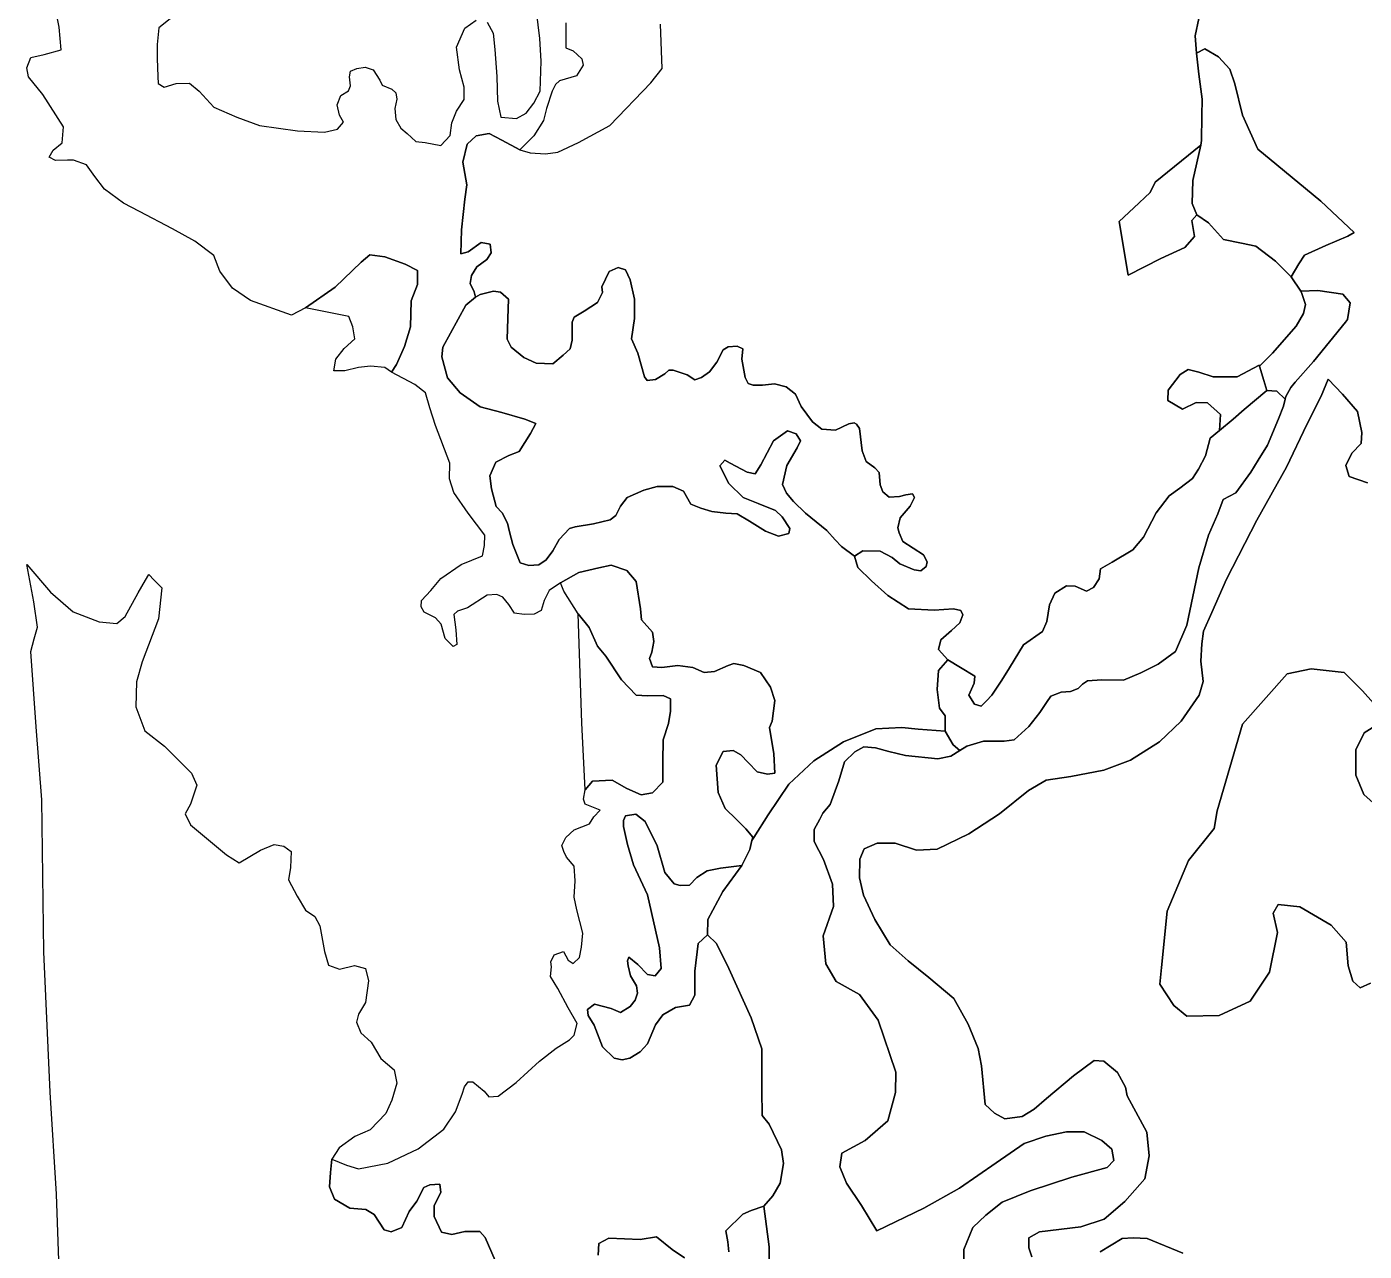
# Model space of a CAD drawing. Header units: inches. Extents: x 288635 to 1232953, y 676945 to 1655780.
# Drawn here: x 349337 to 366618, y 1068405 to 1084221 of the extents above; entities that cross this region are included whole.
import ezdxf

# ---------------------------------------------------------------- set-up
doc = ezdxf.new("R2010")
doc.units = ezdxf.units.IN
doc.header["$MEASUREMENT"] = 0

msp = doc.modelspace()

# ---------------------------------------------------------------- linework, layer by layer
at = {"color": 1}
for points in [[(356301.465, 1084274.2019), (356301.465, 1084111.6416), (356301.465, 1083949.0812), (356397.9852, 1083908.4411), (356509.7454, 1083806.8409), (356524.9854, 1083725.5608), (356438.6252, 1083588.4005), (356220.1848, 1083522.3604), (356169.3847, 1083476.6403), (356123.6646, 1083390.2801), (356052.5445, 1083166.7597), (356011.9044, 1083009.2793), (355889.9842, 1082811.159), (355707.1038, 1082633.3586), (355473.4233, 1082755.2788), (355310.863, 1082841.639), (355143.2227, 1082811.159), (355026.3824, 1082704.4787), (354970.5023, 1082470.7983), (355021.3024, 1082181.2377), (354995.9024, 1081993.2773), (354955.2623, 1081597.0365), (354945.1023, 1081287.1559), (355041.6225, 1081312.556), (355209.2628, 1081434.4762), (355326.103, 1081414.1562), (355336.263, 1081302.3959), (355280.3829, 1081216.0358), (355153.3827, 1081119.5156), (355082.2625, 1081007.7553), (355067.0225, 1080906.1551), (355117.8226, 1080799.4749), (355136.6892, 1080730.1086), (355011.6959, 1080626.3588), (354711.5766, 1080080.9131), (354701.4166, 1079958.9929), (354772.5367, 1079684.6723), (354935.097, 1079491.632), (355194.1776, 1079313.8316), (355473.5781, 1079237.6315), (355772.2404, 1079151.0596), (355916.0682, 1079095.1795), (355844.948, 1078968.1792), (355697.6277, 1078734.4988), (355565.5475, 1078683.6987), (355397.9071, 1078597.3385), (355321.707, 1078419.5381), (355342.027, 1078251.8978), (355402.9871, 1078023.2974), (355479.1873, 1077942.0172), (355550.3074, 1077809.9369), (355575.7075, 1077698.1767), (355616.3476, 1077535.6164), (355712.8678, 1077296.8559), (355824.628, 1077261.2958), (355951.6282, 1077271.4559), (356048.1484, 1077337.496), (356134.5086, 1077454.3362), (356215.7888, 1077596.5765), (356347.869, 1077738.8168), (356424.0692, 1077764.2168), (356657.7496, 1077799.7769), (356876.1901, 1077850.577), (356947.3102, 1077906.4571), (357008.2703, 1078028.3774), (357094.6305, 1078140.1376), (357307.9909, 1078236.6578), (357480.7113, 1078282.3779), (357683.9117, 1078282.3779), (357821.072, 1078221.4178), (357917.5922, 1078053.7774), (358044.5924, 1078002.9773), (358186.8327, 1077962.3372), (358369.7131, 1077936.9372), (358517.0334, 1077931.8572), (358674.5137, 1077835.337), (358882.7941, 1077708.3367), (359050.4344, 1077642.2966), (359182.5147, 1077677.8567), (359197.7547, 1077738.8168), (359096.1545, 1077891.2171), (359009.7944, 1077972.4973), (358786.2739, 1078063.9374), (358593.2335, 1078140.1376), (358410.3532, 1078323.018), (358293.5129, 1078551.6184), (358354.473, 1078622.7386), (358426.4504, 1078583.6542), (358644.8909, 1078466.814), (358746.4911, 1078446.494), (358822.6912, 1078563.3342), (358985.2516, 1078873.2148), (359168.1319, 1079000.2151), (359279.8921, 1078964.655), (359335.7723, 1078873.2148), (359290.0522, 1078781.7746), (359157.9719, 1078553.1742), (359102.0918, 1078309.3337), (359152.8919, 1078197.5735), (359244.3321, 1078090.8932), (359396.7324, 1077938.4929), (359676.1329, 1077714.9725), (359783.7548, 1077595.7158), (359864.0933, 1077506.6921), (360033.0036, 1077383.5018), (360072.9915, 1077237.5306), (360250.7919, 1077066.0802), (360463.5173, 1076875.5798), (360730.2178, 1076704.1295), (361060.4185, 1076685.0795), (361311.244, 1076704.1295), (361406.4942, 1076681.9044), (361431.8942, 1076624.7543), (361393.7942, 1076523.1541), (361285.8439, 1076424.7289), (361146.1437, 1076304.0787), (361115.9386, 1076177.3902), (361235.9485, 1076043.7299), (361119.1082, 1075906.5697), (361098.7882, 1075662.7292), (361129.2683, 1075418.8887), (361205.4684, 1075322.3685), (361205.4684, 1075124.2481), (360852.5614, 1075149.4347), (360645.1277, 1075170.6014), (360306.4603, 1075153.6681), (359891.5928, 1074984.3344), (359506.3587, 1074738.8006), (359184.6247, 1074438.2333), (358917.9242, 1074040.2992), (358731.2919, 1073750.1313), (358705.45, 1073709.9535), (358716.2414, 1073754.9176), (358627.3412, 1073862.8678), (358506.691, 1073983.5181), (358360.6407, 1074123.2183), (358271.7405, 1074332.7688), (358246.3404, 1074682.0195), (358335.2406, 1074859.8198), (358462.2409, 1074872.5198), (358563.8411, 1074815.3697), (358659.0913, 1074720.1195), (358773.3915, 1074599.4693), (358906.7418, 1074567.7192), (359001.992, 1074580.4192), (358989.2919, 1074828.0697), (358932.1418, 1075170.9704), (358970.2419, 1075253.5206), (359001.992, 1075520.2211), (358944.8418, 1075691.6715), (358817.8416, 1075882.1719), (358601.9412, 1075971.072), (358474.9409, 1075996.4721), (358398.7407, 1075971.072), (358220.9404, 1075894.8719), (358087.5901, 1075882.1719), (357941.5398, 1075945.672), (357751.0394, 1075971.072), (357541.489, 1075945.672), (357420.8388, 1075952.022), (357382.7387, 1076059.9722), (357414.4888, 1076142.5224), (357439.8888, 1076282.2227), (357420.8388, 1076402.8729), (357281.1385, 1076561.6232), (357268.4385, 1076701.3235), (357211.2884, 1077056.9242), (357090.6381, 1077196.6245), (356887.4377, 1077266.4746), (356728.6874, 1077234.7246), (356468.3369, 1077171.2244), (356233.3864, 1077037.8742), (356088.1045, 1076938.6672), (356022.0644, 1076811.667), (355981.4243, 1076679.5867), (355895.0642, 1076633.8666), (355762.9839, 1076628.7866), (355641.0637, 1076649.1066), (355564.8635, 1076760.8669), (355488.6633, 1076852.307), (355412.4632, 1076887.8671), (355285.4629, 1076877.7071), (355031.4624, 1076715.1468), (354904.4622, 1076674.5067), (354853.6621, 1076628.7866), (354879.0621, 1076430.6662), (354894.3022, 1076242.7058), (354848.5821, 1076217.3058), (354741.9019, 1076318.906), (354691.1018, 1076506.8663), (354619.9816, 1076588.1465), (354472.6613, 1076659.2666), (354432.0212, 1076730.3868), (354437.1012, 1076811.667), (354559.0215, 1076938.6672), (354686.0217, 1077096.1475), (354950.1823, 1077273.9479), (355224.5028, 1077385.7081), (355249.9029, 1077522.8684), (355254.9829, 1077654.9486), (355041.6225, 1077939.4292), (354853.6621, 1078203.5897), (354797.782, 1078381.3901), (354802.862, 1078584.5905), (354619.9816, 1079072.2715), (354543.7815, 1079300.8719), (354487.9013, 1079493.9123), (354350.7411, 1079600.5925), (354048.8046, 1079759.1792), (354116.5381, 1079860.7794), (354218.1383, 1080089.3798), (354294.3384, 1080343.3803), (354302.8051, 1080682.0477), (354387.4719, 1080893.7148), (354387.4719, 1081071.5151), (354226.605, 1081156.182), (353964.1378, 1081249.3155), (353769.404, 1081274.7155), (353659.3372, 1081181.582), (353320.6698, 1080859.848), (352939.669, 1080588.9142), (352756.2317, 1080494.2439), (352227.064, 1080684.7443), (351994.2302, 1080843.4946), (351830.1882, 1081065.7451), (351756.1047, 1081266.8288), (351507.3959, 1081452.0375), (351221.6453, 1081610.7878), (350793.0195, 1081833.0383), (350586.644, 1081944.1635), (350343.2269, 1082124.0805), (350216.2266, 1082288.1225), (350110.3931, 1082436.2895), (349941.0594, 1082499.7896), (349861.6843, 1082499.7896), (349708.2256, 1082494.4979), (349628.8505, 1082536.8313), (349676.4756, 1082626.7899), (349792.8925, 1082722.0401), (349814.0592, 1082928.4155), (349544.1836, 1083346.458), (349358.9749, 1083574.0001), (349337.8082, 1083690.417), (349390.725, 1083822.7089), (349560.0587, 1083865.0423), (349782.3091, 1083923.2508), (349755.8507, 1084214.293), (349671.1839, 1084653.5022)], [(355285.4629, 1084279.2819), (355361.6631, 1084137.0416), (355387.0631, 1083928.7612), (355412.4632, 1083578.2405), (355417.5432, 1083258.1998), (355463.2633, 1083054.9994), (355666.4637, 1083034.6794), (355788.3839, 1083105.7995), (355889.9842, 1083232.7998), (355971.2643, 1083390.2801), (355981.4243, 1083776.3609), (355966.1843, 1084071.0015), (355905.2242, 1084563.7625)], [(351232.2287, 1084357.1683), (351041.7283, 1084209.0014), (351020.5616, 1083992.0426), (351020.5616, 1083812.1256), (351031.1449, 1083579.2918), (351036.4366, 1083489.3333), (351110.5201, 1083441.7082), (351269.2704, 1083489.3333), (351438.6041, 1083494.6249), (351565.6043, 1083388.7914), (351756.1047, 1083182.416), (352052.4386, 1083055.4157), (352343.4809, 1082944.2905), (352835.6069, 1082875.4987), (353182.1735, 1082858.593), (353351.4043, 1082897.2298), (353430.7795, 1082989.305), (353379.9794, 1083081.3802), (353348.2293, 1083211.5555), (353395.8544, 1083332.2057), (353494.2796, 1083395.7058), (353519.6796, 1083459.206), (353506.9796, 1083576.6812), (353519.6796, 1083649.7064), (353602.2298, 1083681.4564), (353710.18, 1083697.3314), (353811.7802, 1083665.5814), (353900.6804, 1083532.2311), (353929.2555, 1083465.556), (354056.2557, 1083414.7559), (354107.0558, 1083367.1308), (354119.7558, 1083284.5806), (354091.1808, 1083163.9304), (354107.0558, 1083024.2301), (354170.5559, 1082909.9299), (354253.1061, 1082843.2547), (354363.7885, 1082737.5069), (354482.8213, 1082724.7988), (354686.0217, 1082689.2387), (354807.942, 1082816.239), (354828.262, 1082978.7993), (354889.2221, 1083131.1996), (354990.8224, 1083283.5999), (354990.8224, 1083441.0802), (354929.8622, 1083664.6007), (354889.2221, 1083959.2412), (354995.9024, 1084203.0817), (355143.2227, 1084304.6819)], [(364482.1213, 1084330.003), (364435.5545, 1084105.6358), (364450.9709, 1083881.5333), (364480.6043, 1083610.5994), (364522.9377, 1083284.6321), (364519.5492, 1083071.1519), (364514.4711, 1082751.231), (364506.9675, 1082691.0118), (363917.6863, 1082213.4908), (363852.8159, 1082080.8896), (363639.7111, 1081882.1285), (363450.3253, 1081705.4898), (363567.1656, 1081014.6084), (363988.8064, 1081227.9688), (364298.687, 1081370.2091), (364425.6873, 1081512.4494), (364390.1272, 1081720.7298), (364456.1674, 1081791.85), (364607.6046, 1081688.6623), (364798.105, 1081472.7618), (365030.9387, 1081426.1951), (365217.2058, 1081388.095), (365471.2063, 1081193.3613), (365674.4067, 1080990.1609), (365800.4121, 1080806.6455), (365813.1121, 1080774.8954), (365857.5622, 1080632.0201), (365835.3372, 1080517.7199), (365736.912, 1080352.6196), (365432.1114, 1080006.5439), (365262.6968, 1079838.6507), (365258.809, 1079851.2861), (364974.3284, 1079698.8858), (364664.4478, 1079698.8858), (364481.5674, 1079759.8459), (364344.4071, 1079795.406), (364237.7269, 1079729.3658), (364085.3266, 1079526.1654), (364080.2466, 1079394.0852), (364269.7792, 1079283.5738), (364446.0073, 1079368.6851), (364593.3276, 1079363.6051), (364760.968, 1079211.2048), (364746.7756, 1079005.4499), (364628.3693, 1078905.5628), (364568.4351, 1078680.2552), (364476.995, 1078507.5349), (364400.7948, 1078385.6146), (364235.8793, 1078263.5824), (364096.8294, 1078160.69), (363928.3539, 1077943.6537), (363765.7935, 1077628.6931), (363628.6333, 1077466.1328), (363361.3379, 1077307.2311), (363210.7994, 1077217.739), (363191.7524, 1077090.212), (363120.6322, 1076978.4518), (363028.979, 1076932.9957), (362881.8718, 1076993.6918), (362770.1115, 1076998.7719), (362618.3537, 1076904.3001), (362551.6711, 1076754.9314), (362516.111, 1076541.5709), (362460.2309, 1076409.4907), (362216.3904, 1076236.7703), (362033.5101, 1075942.1297), (361936.9899, 1075779.5694), (361804.9096, 1075586.529), (361738.8695, 1075515.4089), (361667.7493, 1075444.2887), (361581.3892, 1075469.6888), (361509.0558, 1075589.8899), (361576.3092, 1075744.0093), (361586.4692, 1075835.4495), (361401.6324, 1075945.2801), (361235.9485, 1076043.7299), (361115.9386, 1076177.3902), (361146.1437, 1076304.0787), (361285.8439, 1076424.7289), (361393.7942, 1076523.1541), (361431.8942, 1076624.7543), (361406.4942, 1076681.9044), (361311.244, 1076704.1295), (361060.4185, 1076685.0795), (360730.2178, 1076704.1295), (360463.5173, 1076875.5798), (360250.7919, 1077066.0802), (360072.9915, 1077237.5306), (360033.0036, 1077383.5018), (360140.9539, 1077453.352), (360363.2043, 1077447.002), (360519.6405, 1077366.5491), (360616.5698, 1077284.4416), (360803.8952, 1077208.2415), (360889.6204, 1077195.5415), (360956.2955, 1077249.5166), (360968.9955, 1077309.8417), (360924.5454, 1077398.7419), (360656.5749, 1077572.7322), (360610.8548, 1077684.4924), (360590.5348, 1077750.5326), (360621.0148, 1077877.5328), (360749.9201, 1078027.3931), (360807.0702, 1078141.6933), (360781.6701, 1078189.3184), (360695.945, 1078176.6184), (360613.3948, 1078154.3934), (360480.0445, 1078144.8684), (360397.4944, 1078214.7185), (360362.5693, 1078306.7937), (360349.8693, 1078465.544), (360292.7192, 1078525.8691), (360181.5939, 1078605.2443), (360130.7938, 1078741.7695), (360095.8688, 1079030.6951), (360057.7687, 1079087.8452), (360026.0186, 1079103.7203), (359959.3435, 1079091.0202), (359787.8932, 1079011.6451), (359610.0928, 1079024.3451), (359488.1726, 1079117.0553), (359340.8523, 1079315.1757), (359269.7321, 1079477.736), (359150.1296, 1079570.7955), (358997.7293, 1079608.8955), (358845.329, 1079593.0205), (358721.5038, 1079593.0205), (358658.0036, 1079615.2455), (358619.9036, 1079691.4457), (358576.203, 1079928.9258), (358588.1535, 1080060.3814), (358517.0334, 1080095.9415), (358400.1931, 1080085.7815), (358334.153, 1080050.2214), (358252.8728, 1079887.6611), (358156.3526, 1079765.7408), (358054.7524, 1079689.5407), (357968.3923, 1079659.0606), (357871.8721, 1079725.1008), (357688.9917, 1079786.0609), (357633.1116, 1079786.0609), (357582.3115, 1079740.3408), (357460.3913, 1079664.1406), (357353.711, 1079653.9806), (357318.151, 1079699.7007), (357231.7908, 1080004.5013), (357150.5106, 1080192.4617), (357190.6215, 1080451.7539), (357190.6215, 1080700.6744), (357134.7414, 1080954.6749), (357073.7813, 1081081.6751), (356977.2611, 1081112.1552), (356860.4209, 1081061.3551), (356768.9807, 1080863.2347), (356774.0607, 1080787.0346), (356713.1006, 1080660.0343), (356540.3802, 1080548.2741), (356408.3, 1080472.0739), (356382.8999, 1080406.0338), (356382.8999, 1080172.3533), (356357.4999, 1080060.5931), (356266.0597, 1079979.3129), (356133.9794, 1079867.5527), (355920.619, 1079877.7127), (355758.0587, 1079948.8329), (355595.4984, 1080080.9131), (355544.6983, 1080187.5934), (355554.8583, 1080451.7539), (355559.9383, 1080700.6744), (355458.3381, 1080792.1146), (355366.8979, 1080807.3546), (355194.1776, 1080761.6345), (355136.6892, 1080730.1086), (355117.8226, 1080799.4749), (355067.0225, 1080906.1551), (355082.2625, 1081007.7553), (355153.3827, 1081119.5156), (355280.3829, 1081216.0358), (355336.263, 1081302.3959), (355326.103, 1081414.1562), (355209.2628, 1081434.4762), (355041.6225, 1081312.556), (354945.1023, 1081287.1559), (354955.2623, 1081597.0365), (354995.9024, 1081993.2773), (355021.3024, 1082181.2377), (354970.5023, 1082470.7983), (355026.3824, 1082704.4787), (355143.2227, 1082811.159), (355310.863, 1082841.639), (355473.4233, 1082755.2788), (355707.1038, 1082633.3586), (355841.1651, 1082593.2745), (356039.603, 1082580.0453), (356200.9991, 1082601.212), (356465.583, 1082725.5664), (356870.5727, 1082945.7002), (357399.7404, 1083496.0346), (357547.9074, 1083682.3017), (357526.7407, 1084253.8028)], [(361442.7598, 1068210.3701), (361442.7598, 1068427.3289), (361562.9867, 1068713.6968), (361730.6271, 1068871.1772), (361938.9075, 1069038.8175), (362299.5882, 1069186.1378), (362838.0693, 1069363.9381), (363295.2702, 1069485.8584), (363381.6304, 1069577.2986), (363356.2303, 1069724.6189), (363229.2301, 1069836.3791), (363000.6296, 1069948.1393), (362772.0291, 1069948.1393), (362502.7886, 1069892.2592), (362223.388, 1069795.739), (361862.7073, 1069546.8185), (361390.2664, 1069221.6979), (360927.9854, 1068962.6173), (360321.6327, 1068669.6633), (360120.2638, 1068998.1774), (359927.2234, 1069282.658), (359840.8633, 1069496.0184), (359866.2633, 1069673.8188), (360171.0639, 1069836.3791), (360460.6245, 1070090.3796), (360562.2247, 1070456.1403), (360567.3047, 1070720.3009), (360338.7043, 1071390.8622), (360094.8638, 1071721.0629), (359795.1432, 1071888.7032), (359663.0629, 1072117.3036), (359627.5028, 1072477.9844), (359759.5831, 1072858.9851), (359749.4231, 1073148.5457), (359632.5829, 1073463.5063), (359510.5921, 1073697.3985), (359510.5921, 1073854.0321), (359582.5589, 1073985.2657), (359624.8923, 1074065.6992), (359718.0258, 1074175.7661), (359828.0927, 1074480.5667), (359904.2928, 1074726.1005), (360035.5264, 1074857.3341), (360154.06, 1074920.8343), (360302.227, 1074908.1342), (360475.794, 1074861.5675), (360691.6944, 1074806.534), (361106.5619, 1074764.2006), (361275.8956, 1074798.0673), (361393.4288, 1074875.3276), (361484.869, 1074931.2077), (361698.2294, 1074992.1678), (361967.4699, 1074992.1678), (362094.4702, 1075012.4879), (362282.4306, 1075185.2082), (362424.6709, 1075363.0086), (362511.031, 1075495.0888), (362566.9111, 1075576.369), (362704.0714, 1075627.1691), (362820.9116, 1075637.3291), (362922.5119, 1075672.8892), (362978.392, 1075728.7693), (363044.4321, 1075774.4894), (363227.3125, 1075784.6494), (363506.713, 1075779.5694), (363730.2335, 1075876.0896), (363953.7539, 1075987.8498), (364177.2744, 1076150.4102), (364324.5947, 1076490.7708), (364482.075, 1077232.4523), (364603.9952, 1077654.0932), (364725.9155, 1077928.4137), (364797.0356, 1078116.3741), (364959.5959, 1078202.7343), (365152.6363, 1078466.8948), (365249.1565, 1078624.3751), (365365.9967, 1078817.4155), (365508.237, 1079157.7762), (365574.2772, 1079320.3365), (365594.5972, 1079411.7767), (365606.7367, 1079447.7428), (365670.2369, 1079562.043), (365724.212, 1079628.7181), (365963.6428, 1079895.694), (366376.0062, 1080406.7628), (366400.4883, 1080438.3448), (366435.4134, 1080657.4202), (366340.1632, 1080768.5454), (366019.4876, 1080816.1705), (365800.4121, 1080806.6455), (365674.4067, 1080990.1609), (365771.7736, 1081159.4945), (365847.9737, 1081269.5614), (366123.1409, 1081396.5617), (366406.7748, 1081515.0952), (366487.2083, 1081565.8953), (366055.4075, 1081968.0628), (365488.1397, 1082437.9638), (365242.6058, 1082641.1642), (365043.6388, 1083081.4317), (364946.2719, 1083483.5992), (364882.7718, 1083674.0996), (364734.6048, 1083834.9666), (364556.8045, 1083936.5668), (364450.9709, 1083881.5333), (364435.5545, 1084105.6358), (364482.1213, 1084330.003)], [(362321.8177, 1068331.0766), (362286.2576, 1068447.9169), (362286.2576, 1068579.9971), (362423.4179, 1068656.1973), (362956.819, 1068722.2374), (363256.5396, 1068818.7576), (363525.7801, 1069047.3581), (363784.8606, 1069341.9987), (363840.7407, 1069636.6392), (363810.2607, 1069941.4399), (363556.2602, 1070413.8808), (363533.9081, 1070522.9317), (363428.0746, 1070713.4321), (363254.5076, 1070861.599), (363127.5073, 1070870.0657), (362860.8068, 1070671.0986), (362513.6727, 1070378.9981), (362352.8058, 1070239.2978), (362196.1721, 1070146.1643), (361976.0383, 1070116.5309), (361840.5714, 1070188.4977), (361722.0378, 1070302.7979), (361671.2377, 1070798.0989), (361628.9043, 1071022.466), (361501.9041, 1071339.9667), (361315.637, 1071670.1673), (360993.903, 1071941.1012), (360727.2025, 1072157.0016), (360494.3687, 1072364.4354), (360295.4016, 1072690.4027), (360147.2347, 1073003.67), (360096.4346, 1073228.0371), (360100.6679, 1073469.3376), (360155.7014, 1073604.8045), (360325.035, 1073676.7713), (360557.8688, 1073676.7713), (360833.0361, 1073587.8711), (361099.7366, 1073600.5712), (361510.3707, 1073795.3049), (361904.0715, 1074053.5387), (362280.8389, 1074358.3394), (362509.4394, 1074489.5729), (362826.94, 1074536.1397), (363254.5076, 1074620.8065), (363597.4082, 1074747.8068), (363971.6357, 1074984.0273), (364251.0362, 1075253.2678), (364484.7167, 1075588.5485), (364535.5168, 1075766.3488), (364505.0367, 1076025.4294), (364520.2768, 1076248.9498), (364540.5968, 1076416.5901), (364647.277, 1076655.3506), (364840.3174, 1077087.1515), (365231.4782, 1077849.153), (365612.4789, 1078534.9544), (365876.6395, 1079083.5955), (366059.5198, 1079449.3562), (366150.96, 1079667.7966), (366338.9204, 1079474.7563), (366531.9608, 1079251.2358), (366587.8409, 1078981.9953), (366577.6809, 1078839.755), (366455.7606, 1078712.7547), (366379.5605, 1078555.2744), (366425.2806, 1078413.0341), (366658.961, 1078331.754)], [(366658.961, 1078331.754), (366425.2806, 1078413.0341), (366379.5605, 1078555.2744), (366455.7606, 1078712.7547), (366577.6809, 1078839.755), (366587.8409, 1078981.9953), (366531.9608, 1079251.2358), (366338.9204, 1079474.7563), (366150.96, 1079667.7966), (366059.5198, 1079449.3562), (365876.6395, 1079083.5955), (365612.4789, 1078534.9544), (365231.4782, 1077849.153), (364840.3174, 1077087.1515), (364647.277, 1076655.3506), (364540.5968, 1076416.5901), (364520.2768, 1076248.9498), (364505.0367, 1076025.4294), (364535.5168, 1075766.3488), (364484.7167, 1075588.5485), (364251.0362, 1075253.2678), (363971.6357, 1074984.0273), (363597.4082, 1074747.8068), (363254.5076, 1074620.8065), (362826.94, 1074536.1397), (362509.4394, 1074489.5729), (362280.8389, 1074358.3394), (361904.0715, 1074053.5387), (361510.3707, 1073795.3049), (361099.7366, 1073600.5712), (360833.0361, 1073587.8711), (360557.8688, 1073676.7713), (360325.035, 1073676.7713), (360155.7014, 1073604.8045), (360100.6679, 1073469.3376), (360096.4346, 1073228.0371), (360147.2347, 1073003.67), (360295.4016, 1072690.4027), (360494.3687, 1072364.4354), (360727.2025, 1072157.0016), (360993.903, 1071941.1012), (361315.637, 1071670.1673), (361501.9041, 1071339.9667), (361628.9043, 1071022.466), (361671.2377, 1070798.0989), (361722.0378, 1070302.7979), (361840.5714, 1070188.4977), (361976.0383, 1070116.5309), (362196.1721, 1070146.1643), (362352.8058, 1070239.2978), (362513.6727, 1070378.9981), (362860.8068, 1070671.0986), (363127.5073, 1070870.0657), (363254.5076, 1070861.599), (363428.0746, 1070713.4321), (363533.9081, 1070522.9317), (363556.2602, 1070413.8808), (363810.2607, 1069941.4399), (363840.7407, 1069636.6392), (363784.8606, 1069341.9987), (363525.7801, 1069047.3581), (363256.5396, 1068818.7576), (362956.819, 1068722.2374), (362423.4179, 1068656.1973), (362286.2576, 1068579.9971), (362286.2576, 1068447.9169), (362321.8177, 1068331.0766)], [(349755.1487, 1068167.0348), (349723.3986, 1069140.7034), (349638.7318, 1070458.3311), (349559.3566, 1072273.3764), (349532.8982, 1074236.5886), (349458.8148, 1075178.5072), (349390.023, 1076152.1758), (349432.3564, 1076316.2178), (349474.6898, 1076464.3848), (349427.0647, 1076792.4687), (349337.1062, 1077274.0114), (349644.0235, 1076919.469), (349938.4444, 1076665.9753), (350273.7331, 1076533.1766), (350273.7331, 1076533.1766), (350501.2752, 1076512.0099), (350607.1087, 1076601.9684), (350776.4424, 1076908.8856), (350871.6926, 1077072.9276), (350914.026, 1077147.0111), (350984.2441, 1077074.878), (351081.4026, 1076975.0699), (351041.0263, 1076575.51), (350829.3592, 1076019.8839), (350755.2757, 1075760.5917), (350744.6923, 1075437.7994), (350861.1092, 1075125.5904), (351114.9551, 1074930.7097), (351464.3604, 1074580.5477), (351533.1522, 1074427.089), (351453.7771, 1074178.3802), (351384.9853, 1074056.6716), (351453.7771, 1073913.7963), (351919.4447, 1073527.5039), (352080.4953, 1073422.0964), (352358.6539, 1073585.7123), (352533.2792, 1073659.7958), (352660.2795, 1073638.6291), (352754.2382, 1073568.0984), (352744.9463, 1073363.4619), (352720.9721, 1073203.0524), (352829.7896, 1072989.8695), (352937.7398, 1072812.0691), (353058.39, 1072729.519), (353121.8901, 1072608.8687), (353185.3903, 1072278.6681), (353236.1904, 1072100.8677), (353375.8907, 1072050.0676), (353572.741, 1072094.5177), (353712.4413, 1072056.4176), (353750.5414, 1071897.6673), (353712.4413, 1071618.2667), (353623.5411, 1071465.8664), (353598.1411, 1071364.2662), (353651.4812, 1071224.5659), (353788.6415, 1071107.7257), (353910.5617, 1070894.3653), (354083.2821, 1070747.045), (354118.8421, 1070574.3246), (354052.802, 1070355.8842), (353976.6019, 1070183.1639), (353773.4014, 1069974.8834), (353575.281, 1069888.5233), (353372.0806, 1069741.203), (353280.2072, 1069595.4476), (353261.1571, 1069423.9973), (353248.4571, 1069236.6719), (353313.6153, 1069076.1048), (353510.4657, 1068961.8045), (353720.0161, 1068942.7545), (353827.9663, 1068879.2544), (353954.9666, 1068682.404), (354043.8668, 1068657.0039), (354183.567, 1068714.154), (354278.8172, 1068917.3545), (354377.8774, 1069051.9747), (354469.3176, 1069229.7751), (354545.5178, 1069265.3351), (354672.518, 1069270.4152), (354687.758, 1069163.7349), (354601.3979, 1068996.0946), (354601.3979, 1068853.8543), (354697.9181, 1068650.6539), (354829.9983, 1068620.1739), (354997.6387, 1068660.8139), (355190.6791, 1068660.8139), (355261.7992, 1068584.6138), (355388.7994, 1068284.8932)], [(355388.7994, 1068284.8932), (355261.7992, 1068584.6138), (355190.6791, 1068660.8139), (354997.6387, 1068660.8139), (354829.9983, 1068620.1739), (354697.9181, 1068650.6539), (354601.3979, 1068853.8543), (354601.3979, 1068996.0946), (354687.758, 1069163.7349), (354672.518, 1069270.4152), (354545.5178, 1069265.3351), (354469.3176, 1069229.7751), (354377.8774, 1069051.9747), (354278.8172, 1068917.3545), (354183.567, 1068714.154), (354043.8668, 1068657.0039), (353954.9666, 1068682.404), (353827.9663, 1068879.2544), (353720.0161, 1068942.7545), (353510.4657, 1068961.8045), (353313.6153, 1069076.1048), (353248.4571, 1069236.6719), (353261.1571, 1069423.9973), (353280.2072, 1069595.4476), (353467.5325, 1069516.0725), (353623.1079, 1069468.4474), (354004.1086, 1069544.6475), (354394.6344, 1069728.7979), (354724.8351, 1069982.7984), (354877.2354, 1070208.2238), (354962.9605, 1070433.6493), (354991.5356, 1070528.8995), (355039.1607, 1070592.3996), (355102.6608, 1070592.3996), (355245.5361, 1070471.7494), (355305.8612, 1070398.7242), (355426.5115, 1070408.2492), (355661.4619, 1070586.0496), (355963.0875, 1070859.1001), (356175.813, 1071027.3755), (356351.4967, 1071137.4424), (356409.7051, 1071195.6508), (356446.7468, 1071349.1095), (356330.3299, 1071550.1932), (356198.038, 1071798.902), (356102.7878, 1071952.3607), (356118.6629, 1072079.3609), (356108.0795, 1072142.861), (356150.4129, 1072232.8196), (356272.1215, 1072275.153), (356330.3299, 1072164.0277), (356399.1217, 1072121.6943), (356478.4969, 1072201.0695), (356504.9553, 1072333.3614), (356520.8303, 1072513.2784), (356442.9368, 1072815.1157), (356411.1868, 1072980.216), (356423.8868, 1073189.7665), (356411.1868, 1073380.2668), (356309.5866, 1073494.5671), (356277.8365, 1073570.7672), (356252.4365, 1073646.9674), (356303.2366, 1073748.5676), (356411.1868, 1073850.1678), (356608.0372, 1073926.3679), (356665.1873, 1074015.2681), (356747.7374, 1074104.1683), (356550.887, 1074180.3684), (356531.837, 1074243.8686), (356550.887, 1074364.5188), (356646.1372, 1074478.819), (356900.1377, 1074491.5191), (357090.6381, 1074383.5689), (357274.7885, 1074301.0187), (357420.8388, 1074326.4187), (357554.1891, 1074466.119), (357554.1891, 1074732.8196), (357560.5391, 1075012.2201), (357630.3892, 1075221.7705), (357655.7893, 1075380.5208), (357655.7893, 1075539.2712), (357560.5391, 1075583.7213), (357357.3387, 1075577.3712), (357211.2884, 1075590.0713), (357020.788, 1075786.9217), (356817.5876, 1076091.7223), (356709.6374, 1076218.7225), (356601.6872, 1076460.023), (356461.9869, 1076637.8234), (356277.8365, 1076929.9239), (356233.3864, 1077037.8742), (356468.3369, 1077171.2244), (356728.6874, 1077234.7246), (356887.4377, 1077266.4746), (357090.6381, 1077196.6245), (357211.2884, 1077056.9242), (357268.4385, 1076701.3235), (357281.1385, 1076561.6232), (357420.8388, 1076402.8729), (357439.8888, 1076282.2227), (357414.4888, 1076142.5224), (357382.7387, 1076059.9722), (357420.8388, 1075952.022), (357420.8388, 1075952.022), (357541.489, 1075945.672), (357751.0394, 1075971.072), (357941.5398, 1075945.672), (358087.5901, 1075882.1719), (358220.9404, 1075894.8719), (358398.7407, 1075971.072), (358474.9409, 1075996.4721), (358601.9412, 1075971.072), (358817.8416, 1075882.1719), (358944.8418, 1075691.6715), (359001.992, 1075520.2211), (358970.2419, 1075253.5206), (358932.1418, 1075170.9704), (358989.2919, 1074828.0697), (359001.992, 1074580.4192), (358906.7418, 1074567.7192), (358773.3915, 1074599.4693), (358659.0913, 1074720.1195), (358563.8411, 1074815.3697), (358462.2409, 1074872.5198), (358335.2406, 1074859.8198), (358246.3404, 1074682.0195), (358271.7405, 1074332.7688), (358360.6407, 1074123.2183), (358506.691, 1073983.5181), (358627.3412, 1073862.8678), (358716.2414, 1073754.9176), (358705.45, 1073709.9535), (358678.1413, 1073596.1673), (358576.5411, 1073386.6169), (358300.8712, 1073353.6497), (358128.1508, 1073318.0896), (357996.0706, 1073231.7295), (357899.5504, 1073135.2093), (357777.6301, 1073130.1293), (357701.43, 1073150.4493), (357579.5097, 1073297.7696), (357482.9895, 1073643.2103), (357325.5092, 1073958.1709), (357208.669, 1074049.6111), (357071.5087, 1074029.2911), (357046.1087, 1073968.3309), (357046.1087, 1073892.1308), (357096.9088, 1073658.4503), (357178.1889, 1073394.2898), (357355.9893, 1073008.209), (357513.4696, 1072322.4076), (357533.7896, 1072058.2471), (357457.5895, 1071961.7269), (357355.9893, 1071982.047), (357234.069, 1072109.0472), (357117.2288, 1072205.5674), (357096.9088, 1072154.7673), (357107.0688, 1072093.8072), (357137.5488, 1071961.7269), (357213.749, 1071834.7267), (357228.989, 1071738.2065), (357198.509, 1071646.7663), (357132.4688, 1071565.4861), (357010.5486, 1071489.286), (356888.6283, 1071540.0861), (356672.7279, 1071597.2362), (356583.8277, 1071527.3861), (356590.1778, 1071451.1859), (356666.3779, 1071324.1857), (356774.3281, 1071044.7851), (356926.7284, 1070898.7348), (357028.3286, 1070879.6848), (357129.9288, 1070898.7348), (357263.2791, 1070981.285), (357358.5293, 1071082.8852), (357460.1295, 1071330.5357), (357555.3797, 1071457.5359), (357720.48, 1071552.7861), (357898.2804, 1071584.5362), (357968.1305, 1071711.5364), (357968.1305, 1072022.6871), (358012.5806, 1072378.2878), (358132.1108, 1072491.2474), (358250.9971, 1072379.5048), (358408.4774, 1072059.4642), (358698.038, 1071419.3829), (358835.1983, 1071018.0621), (358835.1983, 1070484.6611), (358840.2783, 1070159.5404), (358928.5435, 1070047.3568), (359087.2938, 1069713.9812), (359113.7522, 1069539.3558), (359071.4188, 1069285.3553), (358976.1686, 1069121.3133), (358858.4464, 1068985.9346), (358695.8861, 1068930.0545), (358589.2058, 1068884.3344), (358370.7654, 1068670.974), (358396.1655, 1068528.7337), (358406.3255, 1068396.6534)], [(366937.837, 1074017.4193), (366612.7163, 1074306.9799), (366511.1161, 1074555.9004), (366511.1161, 1074881.0211), (366617.7963, 1075099.4615), (366912.4369, 1075287.4219), (366597.4763, 1075643.0226), (366358.7158, 1075881.7831), (365931.995, 1075927.5032), (365622.1143, 1075861.463), (365042.9932, 1075211.2217), (364717.8725, 1074093.6195), (364677.2325, 1073865.019), (364347.0318, 1073453.5382), (364072.7113, 1072798.2169), (363996.5111, 1072071.7755), (363976.1911, 1071853.335), (364159.0714, 1071579.0145), (364326.7118, 1071441.8542), (364743.2726, 1071452.0142), (365144.5934, 1071634.8946), (365144.5934, 1071634.8946), (365393.5139, 1072010.8153), (365495.1141, 1072523.8964), (365439.234, 1072772.8169), (365504.4734, 1072884.1738), (365784.6747, 1072854.097), (366191.0755, 1072615.3365), (366384.1159, 1072396.8961), (366409.5159, 1072092.0955), (366470.476, 1071893.9751), (366566.9962, 1071807.6149), (366699.0765, 1071868.5751)], [(366699.0765, 1071868.5751), (366566.9962, 1071807.6149), (366470.476, 1071893.9751), (366409.5159, 1072092.0955), (366384.1159, 1072396.8961), (366191.0755, 1072615.3365), (365784.6747, 1072854.097), (365504.4734, 1072884.1738), (365439.234, 1072772.8169), (365495.1141, 1072523.8964), (365393.5139, 1072010.8153), (365144.5934, 1071634.8946), (364743.2726, 1071452.0142), (364326.7118, 1071441.8542), (364159.0714, 1071579.0145), (363976.1911, 1071853.335), (363996.5111, 1072071.7755), (364072.7113, 1072798.2169), (364347.0318, 1073453.5382), (364677.2325, 1073865.019), (364717.8725, 1074093.6195), (365042.9932, 1075211.2217), (365622.1143, 1075861.463), (365931.995, 1075927.5032), (366358.7158, 1075881.7831), (366597.4763, 1075643.0226), (366912.4369, 1075287.4219), (366617.7963, 1075099.4615), (366511.1161, 1074881.0211), (366511.1161, 1074555.9004), (366612.7163, 1074306.9799), (366937.837, 1074017.4193)], [(358918.9226, 1067581.7753), (358927.3893, 1068462.3104), (358858.4464, 1068985.9346), (358976.1686, 1069121.3133), (359071.4188, 1069285.3553), (359113.7522, 1069539.3558), (359087.2938, 1069713.9812), (358928.5435, 1070047.3568), (358840.2783, 1070159.5404), (358835.1983, 1070484.6611), (358835.1983, 1071018.0621), (358698.038, 1071419.3829), (358408.4774, 1072059.4642), (358250.9971, 1072379.5048), (358132.1108, 1072491.2474), (358136.4482, 1072691.7244), (358329.4886, 1073052.4051), (358576.5411, 1073386.6169), (358678.1413, 1073596.1673), (358705.45, 1073709.9535), (358731.2919, 1073750.1313), (358917.9242, 1074040.2992), (359184.6247, 1074438.2333), (359506.3587, 1074738.8006), (359891.5928, 1074984.3344), (360306.4603, 1075153.6681), (360645.1277, 1075170.6014), (360852.5614, 1075149.4347), (361205.4684, 1075124.2481), (361307.0686, 1074946.4477), (361307.0686, 1074946.4477), (361393.4288, 1074875.3276), (361275.8956, 1074798.0673), (361106.5619, 1074764.2006), (360691.6944, 1074806.534), (360475.794, 1074861.5675), (360302.227, 1074908.1342), (360154.06, 1074920.8343), (360035.5264, 1074857.3341), (359904.2928, 1074726.1005), (359828.0927, 1074480.5667), (359718.0258, 1074175.7661), (359624.8923, 1074065.6992), (359582.5589, 1073985.2657), (359510.5921, 1073854.0321), (359510.5921, 1073697.3985), (359632.5829, 1073463.5063), (359749.4231, 1073148.5457), (359759.5831, 1072858.9851), (359627.5028, 1072477.9844), (359663.0629, 1072117.3036), (359795.1432, 1071888.7032), (360094.8638, 1071721.0629), (360338.7043, 1071390.8622), (360567.3047, 1070720.3009), (360562.2247, 1070456.1403), (360460.6245, 1070090.3796), (360171.0639, 1069836.3791), (359866.2633, 1069673.8188), (359840.8633, 1069496.0184), (359927.2234, 1069282.658), (360120.2638, 1068998.1774), (360321.6327, 1068669.6633), (360927.9854, 1068962.6173), (361390.2664, 1069221.6979), (361862.7073, 1069546.8185), (362223.388, 1069795.739), (362502.7886, 1069892.2592), (362772.0291, 1069948.1393), (363000.6296, 1069948.1393), (363229.2301, 1069836.3791), (363356.2303, 1069724.6189), (363381.6304, 1069577.2986), (363295.2702, 1069485.8584), (362838.0693, 1069363.9381), (362299.5882, 1069186.1378), (361938.9075, 1069038.8175), (361730.6271, 1068871.1772), (361562.9867, 1068713.6968), (361442.7598, 1068427.3289), (361442.7598, 1068210.3701)], [(358406.3255, 1068396.6534), (358396.1655, 1068528.7337), (358370.7654, 1068670.974), (358589.2058, 1068884.3344), (358695.8861, 1068930.0545), (358858.4464, 1068985.9346), (358927.3893, 1068462.3104), (358918.9226, 1067581.7753)], [(357837.3643, 1068320.4533), (357674.804, 1068427.1335), (357471.6036, 1068589.6938), (357263.3232, 1068559.2137), (356856.9224, 1068574.4538), (356729.9221, 1068503.3336), (356719.7621, 1068356.0133)], [(356719.7621, 1068356.0133), (356729.9221, 1068503.3336), (356856.9224, 1068574.4538), (357263.3232, 1068559.2137), (357471.6036, 1068589.6938), (357674.804, 1068427.1335), (357837.3643, 1068320.4533)], [(364272.5416, 1068381.8767), (363815.3407, 1068569.8371), (363632.4603, 1068579.9971), (363490.22, 1068569.8371), (363205.7395, 1068397.1168)], [(363205.7395, 1068397.1168), (363490.22, 1068569.8371), (363632.4603, 1068579.9971), (363815.3407, 1068569.8371), (364272.5416, 1068381.8767)]]:
    msp.add_lwpolyline(points, dxfattribs=at)
for points in [[(365771.7736, 1081159.4945), (365674.4067, 1080990.1609), (365471.2063, 1081193.3613), (365217.2058, 1081388.095), (365030.9387, 1081426.1951), (364798.105, 1081472.7618), (364607.6046, 1081688.6623), (364456.1674, 1081791.85), (364395.2072, 1081939.1703), (364405.3672, 1082233.8108), (364506.9675, 1082691.0118), (364514.4711, 1082751.231), (364519.5492, 1083071.1519), (364522.9377, 1083284.6321), (364480.6043, 1083610.5994), (364450.9709, 1083881.5333), (364556.8045, 1083936.5668), (364734.6048, 1083834.9666), (364882.7718, 1083674.0996), (364946.2719, 1083483.5992), (365043.6388, 1083081.4317), (365242.6058, 1082641.1642), (365488.1397, 1082437.9638), (366055.4075, 1081968.0628), (366487.2083, 1081565.8953), (366406.7748, 1081515.0952), (366123.1409, 1081396.5617), (365847.9737, 1081269.5614), (365771.7736, 1081159.4945)], [(363988.8064, 1081227.9688), (363567.1656, 1081014.6084), (363450.3253, 1081705.4898), (363639.7111, 1081882.1285), (363852.8159, 1082080.8896), (363917.6863, 1082213.4908), (364506.9675, 1082691.0118), (364405.3672, 1082233.8108), (364395.2072, 1081939.1703), (364456.1674, 1081791.85), (364390.1272, 1081720.7298), (364425.6873, 1081512.4494), (364298.687, 1081370.2091), (363988.8064, 1081227.9688)], [(354116.5381, 1079860.7794), (354048.8046, 1079759.1792), (353964.6819, 1079822.1107), (353777.8707, 1079835.3793), (353625.4704, 1079818.4459), (353447.6701, 1079776.1125), (353303.7364, 1079776.1125), (353329.1365, 1079928.5128), (353439.2034, 1080063.9798), (353574.6703, 1080190.98), (353549.2703, 1080343.3803), (353498.4702, 1080478.8473), (353390.9087, 1080500.0336), (352939.669, 1080588.9142), (353320.6698, 1080859.848), (353659.3372, 1081181.582), (353769.404, 1081274.7155), (353964.1378, 1081249.3155), (354226.605, 1081156.182), (354387.4719, 1081071.5151), (354387.4719, 1080893.7148), (354302.8051, 1080682.0477), (354294.3384, 1080343.3803), (354218.1383, 1080089.3798), (354116.5381, 1079860.7794)], [(357231.7908, 1080004.5013), (357318.151, 1079699.7007), (357353.711, 1079653.9806), (357460.3913, 1079664.1406), (357582.3115, 1079740.3408), (357633.1116, 1079786.0609), (357688.9917, 1079786.0609), (357871.8721, 1079725.1008), (357968.3923, 1079659.0606), (358054.7524, 1079689.5407), (358156.3526, 1079765.7408), (358252.8728, 1079887.6611), (358334.153, 1080050.2214), (358400.1931, 1080085.7815), (358517.0334, 1080095.9415), (358588.1535, 1080060.3814), (358576.203, 1079928.9258), (358619.9036, 1079691.4457), (358658.0036, 1079615.2455), (358721.5038, 1079593.0205), (358845.329, 1079593.0205), (358997.7293, 1079608.8955), (359150.1296, 1079570.7955), (359269.7321, 1079477.736), (359340.8523, 1079315.1757), (359488.1726, 1079117.0553), (359610.0928, 1079024.3451), (359787.8932, 1079011.6451), (359959.3435, 1079091.0202), (360026.0186, 1079103.7203), (360057.7687, 1079087.8452), (360095.8688, 1079030.6951), (360130.7938, 1078741.7695), (360181.5939, 1078605.2443), (360292.7192, 1078525.8691), (360349.8693, 1078465.544), (360362.5693, 1078306.7937), (360397.4944, 1078214.7185), (360480.0445, 1078144.8684), (360613.3948, 1078154.3934), (360695.945, 1078176.6184), (360781.6701, 1078189.3184), (360807.0702, 1078141.6933), (360749.9201, 1078027.3931), (360621.0148, 1077877.5328), (360590.5348, 1077750.5326), (360610.8548, 1077684.4924), (360656.5749, 1077572.7322), (360924.5454, 1077398.7419), (360968.9955, 1077309.8417), (360956.2955, 1077249.5166), (360889.6204, 1077195.5415), (360803.8952, 1077208.2415), (360616.5698, 1077284.4416), (360519.6405, 1077366.5491), (360363.2043, 1077447.002), (360140.9539, 1077453.352), (360033.0036, 1077383.5018), (359864.0933, 1077506.6921), (359783.7548, 1077595.7158), (359676.1329, 1077714.9725), (359396.7324, 1077938.4929), (359244.3321, 1078090.8932), (359152.8919, 1078197.5735), (359102.0918, 1078309.3337), (359157.9719, 1078553.1742), (359290.0522, 1078781.7746), (359335.7723, 1078873.2148), (359279.8921, 1078964.655), (359168.1319, 1079000.2151), (358985.2516, 1078873.2148), (358822.6912, 1078563.3342), (358746.4911, 1078446.494), (358644.8909, 1078466.814), (358426.4504, 1078583.6542), (358354.473, 1078622.7386), (358293.5129, 1078551.6184), (358410.3532, 1078323.018), (358593.2335, 1078140.1376), (358786.2739, 1078063.9374), (359009.7944, 1077972.4973), (359096.1545, 1077891.2171), (359197.7547, 1077738.8168), (359182.5147, 1077677.8567), (359050.4344, 1077642.2966), (358882.7941, 1077708.3367), (358674.5137, 1077835.337), (358517.0334, 1077931.8572), (358369.7131, 1077936.9372), (358186.8327, 1077962.3372), (358044.5924, 1078002.9773), (357917.5922, 1078053.7774), (357821.072, 1078221.4178), (357683.9117, 1078282.3779), (357480.7113, 1078282.3779), (357307.9909, 1078236.6578), (357094.6305, 1078140.1376), (357008.2703, 1078028.3774), (356947.3102, 1077906.4571), (356876.1901, 1077850.577), (356657.7496, 1077799.7769), (356424.0692, 1077764.2168), (356347.869, 1077738.8168), (356215.7888, 1077596.5765), (356134.5086, 1077454.3362), (356048.1484, 1077337.496), (355951.6282, 1077271.4559), (355824.628, 1077261.2958), (355712.8678, 1077296.8559), (355616.3476, 1077535.6164), (355575.7075, 1077698.1767), (355550.3074, 1077809.9369), (355479.1873, 1077942.0172), (355402.9871, 1078023.2974), (355342.027, 1078251.8978), (355321.707, 1078419.5381), (355397.9071, 1078597.3385), (355565.5475, 1078683.6987), (355697.6277, 1078734.4988), (355844.948, 1078968.1792), (355916.0682, 1079095.1795), (355772.2404, 1079151.0596), (355473.5781, 1079237.6315), (355194.1776, 1079313.8316), (354935.097, 1079491.632), (354772.5367, 1079684.6723), (354701.4166, 1079958.9929), (354711.5766, 1080080.9131), (355011.6959, 1080626.3588), (355136.6892, 1080730.1086), (355194.1776, 1080761.6345), (355366.8979, 1080807.3546), (355458.3381, 1080792.1146), (355559.9383, 1080700.6744), (355554.8583, 1080451.7539), (355544.6983, 1080187.5934), (355595.4984, 1080080.9131), (355758.0587, 1079948.8329), (355920.619, 1079877.7127), (356133.9794, 1079867.5527), (356266.0597, 1079979.3129), (356357.4999, 1080060.5931), (356382.8999, 1080172.3533), (356382.8999, 1080406.0338), (356408.3, 1080472.0739), (356540.3802, 1080548.2741), (356713.1006, 1080660.0343), (356774.0607, 1080787.0346), (356768.9807, 1080863.2347), (356860.4209, 1081061.3551), (356977.2611, 1081112.1552), (357073.7813, 1081081.6751), (357134.7414, 1080954.6749), (357190.6215, 1080700.6744), (357190.6215, 1080451.7539), (357150.5106, 1080192.4617), (357231.7908, 1080004.5013)], [(365606.7367, 1079447.7428), (365594.5972, 1079411.7767), (365487.917, 1079513.3769), (365360.9167, 1079523.5369), (365319.7691, 1079653.1657), (365262.6968, 1079838.6507), (365432.1114, 1080006.5439), (365736.912, 1080352.6196), (365835.3372, 1080517.7199), (365857.5622, 1080632.0201), (365813.1121, 1080774.8954), (365800.4121, 1080806.6455), (366019.4876, 1080816.1705), (366340.1632, 1080768.5454), (366435.4134, 1080657.4202), (366400.4883, 1080438.3448), (366376.0062, 1080406.7628), (365963.6428, 1079895.694), (365724.212, 1079628.7181), (365670.2369, 1079562.043), (365606.7367, 1079447.7428)], [(365262.6968, 1079838.6507), (365319.7691, 1079653.1657), (365360.9167, 1079523.5369), (365068.4888, 1079276.8459), (364922.9073, 1079154.0339), (364746.7756, 1079005.4499), (364760.968, 1079211.2048), (364593.3276, 1079363.6051), (364446.0073, 1079368.6851), (364269.7792, 1079283.5738), (364080.2466, 1079394.0852), (364085.3266, 1079526.1654), (364237.7269, 1079729.3658), (364344.4071, 1079795.406), (364481.5674, 1079759.8459), (364664.4478, 1079698.8858), (364974.3284, 1079698.8858), (365258.809, 1079851.2861), (365262.6968, 1079838.6507)], [(364482.075, 1077232.4523), (364324.5947, 1076490.7708), (364177.2744, 1076150.4102), (363953.7539, 1075987.8498), (363730.2335, 1075876.0896), (363506.713, 1075779.5694), (363227.3125, 1075784.6494), (363044.4321, 1075774.4894), (362978.392, 1075728.7693), (362922.5119, 1075672.8892), (362820.9116, 1075637.3291), (362704.0714, 1075627.1691), (362566.9111, 1075576.369), (362511.031, 1075495.0888), (362424.6709, 1075363.0086), (362282.4306, 1075185.2082), (362094.4702, 1075012.4879), (361967.4699, 1074992.1678), (361698.2294, 1074992.1678), (361484.869, 1074931.2077), (361393.4288, 1074875.3276), (361307.0686, 1074946.4477), (361205.4684, 1075124.2481), (361205.4684, 1075322.3685), (361129.2683, 1075418.8887), (361098.7882, 1075662.7292), (361119.1082, 1075906.5697), (361235.9485, 1076043.7299), (361401.6324, 1075945.2801), (361586.4692, 1075835.4495), (361576.3092, 1075744.0093), (361509.0558, 1075589.8899), (361581.3892, 1075469.6888), (361667.7493, 1075444.2887), (361738.8695, 1075515.4089), (361804.9096, 1075586.529), (361936.9899, 1075779.5694), (362033.5101, 1075942.1297), (362216.3904, 1076236.7703), (362460.2309, 1076409.4907), (362516.111, 1076541.5709), (362551.6711, 1076754.9314), (362618.3537, 1076904.3001), (362770.1115, 1076998.7719), (362881.8718, 1076993.6918), (363028.979, 1076932.9957), (363120.6322, 1076978.4518), (363191.7524, 1077090.212), (363210.7994, 1077217.739), (363361.3379, 1077307.2311), (363628.6333, 1077466.1328), (363765.7935, 1077628.6931), (363928.3539, 1077943.6537), (364096.8294, 1078160.69), (364235.8793, 1078263.5824), (364400.7948, 1078385.6146), (364476.995, 1078507.5349), (364568.4351, 1078680.2552), (364628.3693, 1078905.5628), (364746.7756, 1079005.4499), (364922.9073, 1079154.0339), (365068.4888, 1079276.8459), (365360.9167, 1079523.5369), (365487.917, 1079513.3769), (365594.5972, 1079411.7767), (365574.2772, 1079320.3365), (365508.237, 1079157.7762), (365365.9967, 1078817.4155), (365249.1565, 1078624.3751), (365152.6363, 1078466.8948), (364959.5959, 1078202.7343), (364797.0356, 1078116.3741), (364725.9155, 1077928.4137), (364603.9952, 1077654.0932), (364482.075, 1077232.4523)], [(357211.2884, 1075590.0713), (357357.3387, 1075577.3712), (357560.5391, 1075583.7213), (357655.7893, 1075539.2712), (357655.7893, 1075380.5208), (357630.3892, 1075221.7705), (357560.5391, 1075012.2201), (357554.1891, 1074732.8196), (357554.1891, 1074466.119), (357420.8388, 1074326.4187), (357274.7885, 1074301.0187), (357090.6381, 1074383.5689), (356900.1377, 1074491.5191), (356646.1372, 1074478.819), (356550.887, 1074364.5188), (356507.1408, 1075228.872), (356461.9869, 1076637.8234), (356601.6872, 1076460.023), (356709.6374, 1076218.7225), (356817.5876, 1076091.7223), (357020.788, 1075786.9217), (357211.2884, 1075590.0713)], [(357701.43, 1073150.4493), (357777.6301, 1073130.1293), (357899.5504, 1073135.2093), (357996.0706, 1073231.7295), (358128.1508, 1073318.0896), (358300.8712, 1073353.6497), (358576.5411, 1073386.6169), (358329.4886, 1073052.4051), (358136.4482, 1072691.7244), (358132.1108, 1072491.2474), (358012.5806, 1072378.2878), (357968.1305, 1072022.6871), (357968.1305, 1071711.5364), (357898.2804, 1071584.5362), (357720.48, 1071552.7861), (357555.3797, 1071457.5359), (357460.1295, 1071330.5357), (357358.5293, 1071082.8852), (357263.2791, 1070981.285), (357129.9288, 1070898.7348), (357028.3286, 1070879.6848), (356926.7284, 1070898.7348), (356774.3281, 1071044.7851), (356666.3779, 1071324.1857), (356590.1778, 1071451.1859), (356583.8277, 1071527.3861), (356672.7279, 1071597.2362), (356888.6283, 1071540.0861), (357010.5486, 1071489.286), (357132.4688, 1071565.4861), (357198.509, 1071646.7663), (357228.989, 1071738.2065), (357213.749, 1071834.7267), (357137.5488, 1071961.7269), (357107.0688, 1072093.8072), (357096.9088, 1072154.7673), (357117.2288, 1072205.5674), (357234.069, 1072109.0472), (357355.9893, 1071982.047), (357457.5895, 1071961.7269), (357533.7896, 1072058.2471), (357513.4696, 1072322.4076), (357355.9893, 1073008.209), (357178.1889, 1073394.2898), (357096.9088, 1073658.4503), (357046.1087, 1073892.1308), (357046.1087, 1073968.3309), (357071.5087, 1074029.2911), (357208.669, 1074049.6111), (357325.5092, 1073958.1709), (357482.9895, 1073643.2103), (357579.5097, 1073297.7696), (357701.43, 1073150.4493)]]:
    msp.add_lwpolyline(points, close=True, dxfattribs=at)

doc.saveas('drawing.dxf')
